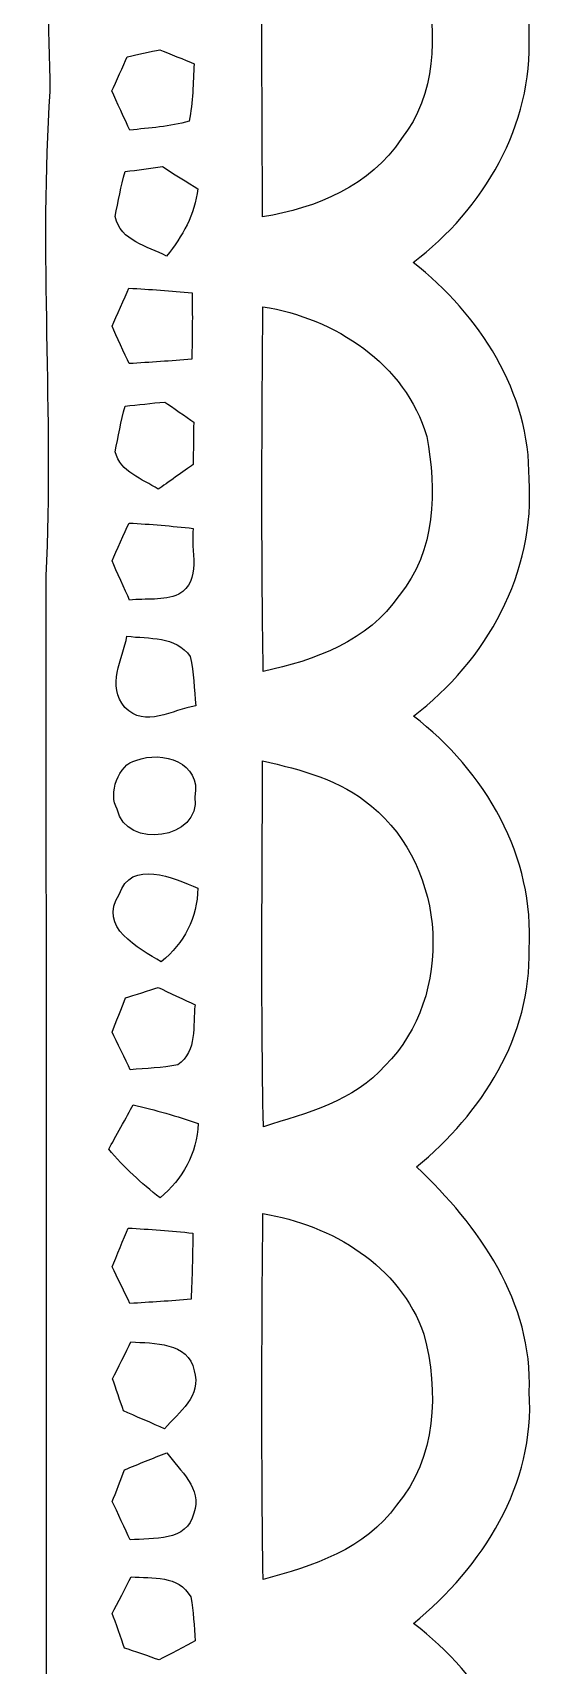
# Model space of a CAD drawing. Header units: centimetres. Extents: x -7.3 to 7.4, y -12.7 to 12.7.
# Drawn here: x 1.195 to 2.523, y -8.211 to -4.05 of the extents above; entities that cross this region are included whole.
import ezdxf

# ---------------------------------------------------------------- set-up
doc = ezdxf.new("R2010")
doc.units = ezdxf.units.CM
doc.header["$MEASUREMENT"] = 0
doc.layers.add('Camada 1', color=7, linetype='Continuous')

msp = doc.modelspace()

# ---------------------------------------------------------------- linework, layer by layer
at = {"layer": 'Camada 1', "color": 156}
for points, knots in [([(2.05246, 12.61463), (2.12302, 12.61709), (2.19604, 12.62873), (2.26625, 12.61109), (2.26625, 12.61109), (2.48284, 12.39872), (2.52341, 12.03713), (2.37313, 11.77607), (2.37313, 11.77607), (2.32163, 11.68752), (2.24508, 11.61768), (2.16992, 11.54923), (2.16992, 11.54923), (2.33856, 11.4053), (2.47297, 11.20034), (2.46133, 10.97033), (2.46133, 10.97033), (2.47614, 10.7375), (2.33927, 10.53147), (2.16923, 10.38612), (2.16923, 10.38612), (2.34492, 10.2489), (2.47332, 10.039), (2.46167, 9.80969), (2.46167, 9.80969), (2.47332, 9.57862), (2.3382, 9.37471), (2.17099, 9.2283), (2.17099, 9.2283), (2.33997, 9.09637), (2.46486, 8.89705), (2.46167, 8.67727), (2.46167, 8.67727), (2.47721, 8.44161), (2.35162, 8.21654), (2.16605, 8.07755), (2.16605, 8.07755), (2.35162, 7.93855), (2.4786, 7.71384), (2.46133, 7.47747), (2.46133, 7.47747), (2.46627, 7.25557), (2.33574, 7.05838), (2.16746, 6.92396), (2.16746, 6.92396), (2.35162, 6.77932), (2.48072, 6.55496), (2.46133, 6.31506), (2.46133, 6.31506), (2.4645, 6.09316), (2.3315, 5.89986), (2.1657, 5.76438), (2.1657, 5.76438), (2.34456, 5.62892), (2.47297, 5.41619), (2.46167, 5.18653), (2.46167, 5.18653), (2.47085, 4.95864), (2.34385, 4.74661), (2.16746, 4.6101), (2.16746, 4.6101), (2.33574, 4.47604), (2.46486, 4.27848), (2.46133, 4.05659), (2.46133, 4.05659), (2.47721, 3.82093), (2.35338, 3.59339), (2.1657, 3.45546), (2.1657, 3.45546), (2.34984, 3.31576), (2.47721, 3.0935), (2.46167, 2.85784), (2.46167, 2.85784), (2.46768, 2.63348), (2.33539, 2.43557), (2.16675, 2.29941), (2.16675, 2.29941), (2.35267, 2.15759), (2.48002, 1.93145), (2.46133, 1.69298), (2.46133, 1.69298), (2.46415, 1.47214), (2.33432, 1.27669), (2.16605, 1.14406), (2.16605, 1.14406), (2.34244, 1.00576), (2.47297, 0.79516), (2.46167, 0.56479), (2.46167, 0.56479), (2.47227, 0.33372), (2.34138, 0.12417), (2.16675, -0.01622), (2.16675, -0.01622), (2.3382, -0.14534), (2.46379, -0.34571), (2.46133, -0.56515), (2.46133, -0.56515), (2.47755, -0.80115), (2.35408, -1.03046), (2.165, -1.16699), (2.165, -1.16699), (2.34879, -1.30668), (2.47755, -1.52788), (2.46133, -1.76318), (2.46133, -1.76318), (2.46839, -1.9879), (2.33539, -2.18722), (2.16675, -2.32409), (2.16675, -2.32409), (2.35162, -2.46556), (2.48002, -2.69027), (2.46097, -2.92805), (2.46097, -2.92805), (2.46591, -3.14995), (2.33291, -3.34432), (2.16746, -3.48014), (2.16746, -3.48014), (2.34244, -3.61738), (2.47227, -3.82729), (2.46133, -4.05589), (2.46133, -4.05589), (2.4719, -4.28519), (2.34562, -4.49967), (2.16605, -4.63515), (2.16605, -4.63515), (2.33469, -4.76815), (2.4645, -4.96605), (2.46133, -5.18724), (2.46133, -5.18724), (2.4786, -5.42395), (2.35303, -5.65185), (2.16641, -5.79154), (2.16641, -5.79154), (2.34914, -5.9309), (2.47721, -6.15068), (2.46133, -6.38562), (2.46133, -6.38562), (2.46803, -6.60681), (2.34032, -6.80473), (2.17452, -6.9409), (2.17452, -6.9409), (2.33327, -7.09012), (2.4719, -7.28591), (2.46167, -7.51451), (2.46167, -7.51451), (2.47791, -7.75017), (2.34244, -7.96042), (2.16675, -8.10472), (2.16675, -8.10472), (2.34456, -8.23841), (2.47049, -8.45043), (2.46133, -8.67762), (2.46133, -8.67762), (2.47368, -8.90798), (2.34456, -9.12035), (2.16782, -9.25865), (2.16782, -9.25865), (2.33432, -9.39129), (2.46308, -9.58778), (2.46097, -9.80687), (2.46097, -9.80687), (2.47931, -10.04429), (2.35513, -10.27465), (2.16605, -10.41364), (2.16605, -10.41364), (2.34667, -10.55441), (2.47755, -10.77136), (2.46133, -11.00666), (2.46133, -11.00666), (2.46873, -11.23068), (2.33856, -11.43212), (2.16887, -11.56828), (2.16887, -11.56828), (2.33715, -11.70693), (2.46944, -11.90871), (2.46133, -12.13485), (2.46133, -12.13485), (2.47402, -12.3257), (2.3869, -12.50631), (2.26094, -12.64496), (2.26094, -12.64496), (2.20027, -12.64391), (2.14029, -12.6432), (2.08033, -12.6425), (2.08033, -12.6425), (2.06233, -12.61251), (2.0447, -12.58252), (2.02742, -12.55323), (2.02742, -12.55323), (2.08915, -12.46433), (2.16923, -12.38391), (2.20098, -12.27807), (2.20098, -12.27807), (2.22603, -12.14754), (2.2225, -12.0015), (2.13995, -11.89107), (2.13995, -11.89107), (2.0634, -11.76619), (1.9191, -11.71117), (1.78223, -11.68435), (1.78223, -11.68435), (1.7727, -11.98738), (1.7928, -12.29147), (1.77236, -12.59416), (1.77236, -12.59416), (1.75965, -12.6051), (1.73389, -12.62698), (1.7212, -12.63791), (1.7212, -12.63791), (1.56703, -12.65378), (1.41145, -12.6425), (1.25694, -12.64038), (1.25694, -12.64038), (1.1952, -12.34439), (1.25659, -12.04277), (1.22977, -11.74467), (1.22977, -11.74467), (1.24388, -11.19328), (1.21567, -10.64119), (1.23789, -10.08944), (1.23789, -10.08944), (1.24919, -9.85378), (1.22096, -9.61884), (1.22943, -9.38354), (1.22943, -9.38354), (1.24424, -9.0551), (1.24388, -8.72596), (1.22943, -8.39752), (1.22943, -8.39752), (1.22943, -7.40974), (1.22943, -6.42196), (1.22907, -5.43418), (1.22907, -5.43418), (1.24919, -5.02284), (1.21038, -4.61081), (1.2393, -4.19946), (1.2393, -4.19946), (1.23331, -3.86997), (1.21849, -3.53976), (1.24001, -3.21027), (1.24001, -3.21027), (1.23225, -2.78694), (1.21954, -2.36326), (1.23718, -1.93993), (1.23718, -1.93993), (1.21038, -1.51694), (1.25095, -1.09361), (1.22943, -0.67098), (1.22943, -0.67098), (1.22202, -0.36442), (1.25095, -0.0582), (1.22943, 0.24765), (1.22943, 0.24765), (1.25411, 0.58702), (1.21179, 0.92638), (1.23577, 1.26576), (1.23577, 1.26576), (1.25377, 1.51377), (1.22273, 1.76142), (1.23048, 2.00907), (1.23048, 2.00907), (1.25165, 2.27999), (1.21214, 2.55128), (1.23684, 2.82222), (1.23684, 2.82222), (1.22872, 3.09209), (1.22485, 3.36196), (1.23825, 3.63185), (1.23825, 3.63185), (1.20967, 4.06752), (1.25482, 4.50391), (1.22943, 4.93959), (1.22943, 4.93959), (1.22977, 5.30506), (1.22555, 5.67124), (1.23718, 6.03673), (1.23718, 6.03673), (1.20931, 6.44594), (1.25341, 6.85553), (1.22943, 7.26439), (1.22943, 7.26439), (1.22731, 7.5124), (1.22836, 7.7604), (1.23895, 8.0084), (1.23895, 8.0084), (1.22414, 8.26698), (1.2259, 8.52628), (1.23966, 8.78487), (1.23966, 8.78487), (1.22485, 9.17186), (1.22485, 9.55921), (1.24001, 9.94621), (1.24001, 9.94621), (1.22731, 10.17093), (1.22519, 10.39565), (1.23754, 10.62037), (1.23754, 10.62037), (1.22307, 10.90189), (1.23155, 11.18376), (1.22907, 11.46527), (1.22907, 11.46527), (1.25411, 11.84875), (1.20156, 12.23433), (1.24989, 12.61638), (1.24989, 12.61638), (1.29928, 12.59769), (1.34902, 12.57793), (1.39982, 12.56136), (1.39982, 12.56136), (1.4097, 12.5363), (1.42945, 12.48692), (1.43968, 12.46187), (1.43968, 12.46187), (1.49048, 12.46504), (1.54164, 12.46857), (1.59315, 12.47245), (1.59315, 12.47245), (1.59737, 12.49538), (1.60619, 12.54125), (1.61079, 12.56417), (1.61079, 12.56417), (1.66546, 12.57229), (1.71979, 12.58287), (1.77482, 12.5931), (1.77482, 12.5931), (1.77482, 12.5931), (1.77765, 12.59381), (1.77765, 12.59381), (1.77765, 12.59381), (1.78505, 12.28019), (1.77587, 11.96692), (1.78293, 11.65365), (1.78293, 11.65365), (1.89371, 11.68611), (2.01153, 11.71998), (2.09161, 11.80888), (2.09161, 11.80888), (2.25248, 11.96551), (2.25777, 12.24773), (2.10996, 12.4153), (2.10996, 12.4153), (2.05527, 12.46893), (2.04927, 12.5423), (2.05246, 12.61463)], [0, 0, 0, 0, 0.0114943, 0.0114943, 0.0114943, 0.0114943, 0.0229885, 0.0229885, 0.0229885, 0.0229885, 0.0344828, 0.0344828, 0.0344828, 0.0344828, 0.045977, 0.045977, 0.045977, 0.045977, 0.0574713, 0.0574713, 0.0574713, 0.0574713, 0.0689655, 0.0689655, 0.0689655, 0.0689655, 0.0804598, 0.0804598, 0.0804598, 0.0804598, 0.091954, 0.091954, 0.091954, 0.091954, 0.1034483, 0.1034483, 0.1034483, 0.1034483, 0.1149425, 0.1149425, 0.1149425, 0.1149425, 0.1264368, 0.1264368, 0.1264368, 0.1264368, 0.137931, 0.137931, 0.137931, 0.137931, 0.1494253, 0.1494253, 0.1494253, 0.1494253, 0.1609195, 0.1609195, 0.1609195, 0.1609195, 0.1724138, 0.1724138, 0.1724138, 0.1724138, 0.183908, 0.183908, 0.183908, 0.183908, 0.1954023, 0.1954023, 0.1954023, 0.1954023, 0.2068966, 0.2068966, 0.2068966, 0.2068966, 0.2183908, 0.2183908, 0.2183908, 0.2183908, 0.2298851, 0.2298851, 0.2298851, 0.2298851, 0.2413793, 0.2413793, 0.2413793, 0.2413793, 0.2528736, 0.2528736, 0.2528736, 0.2528736, 0.2643678, 0.2643678, 0.2643678, 0.2643678, 0.2758621, 0.2758621, 0.2758621, 0.2758621, 0.2873563, 0.2873563, 0.2873563, 0.2873563, 0.2988506, 0.2988506, 0.2988506, 0.2988506, 0.3103448, 0.3103448, 0.3103448, 0.3103448, 0.3218391, 0.3218391, 0.3218391, 0.3218391, 0.3333333, 0.3333333, 0.3333333, 0.3333333, 0.3448276, 0.3448276, 0.3448276, 0.3448276, 0.3563218, 0.3563218, 0.3563218, 0.3563218, 0.3678161, 0.3678161, 0.3678161, 0.3678161, 0.3793103, 0.3793103, 0.3793103, 0.3793103, 0.3908046, 0.3908046, 0.3908046, 0.3908046, 0.4022989, 0.4022989, 0.4022989, 0.4022989, 0.4137931, 0.4137931, 0.4137931, 0.4137931, 0.4252874, 0.4252874, 0.4252874, 0.4252874, 0.4367816, 0.4367816, 0.4367816, 0.4367816, 0.4482759, 0.4482759, 0.4482759, 0.4482759, 0.4597701, 0.4597701, 0.4597701, 0.4597701, 0.4712644, 0.4712644, 0.4712644, 0.4712644, 0.4827586, 0.4827586, 0.4827586, 0.4827586, 0.4942529, 0.4942529, 0.4942529, 0.4942529, 0.5057471, 0.5057471, 0.5057471, 0.5057471, 0.5172414, 0.5172414, 0.5172414, 0.5172414, 0.5287356, 0.5287356, 0.5287356, 0.5287356, 0.5402299, 0.5402299, 0.5402299, 0.5402299, 0.5517241, 0.5517241, 0.5517241, 0.5517241, 0.5632184, 0.5632184, 0.5632184, 0.5632184, 0.5747126, 0.5747126, 0.5747126, 0.5747126, 0.5862069, 0.5862069, 0.5862069, 0.5862069, 0.5977011, 0.5977011, 0.5977011, 0.5977011, 0.6091954, 0.6091954, 0.6091954, 0.6091954, 0.6206897, 0.6206897, 0.6206897, 0.6206897, 0.6321839, 0.6321839, 0.6321839, 0.6321839, 0.6436782, 0.6436782, 0.6436782, 0.6436782, 0.6551724, 0.6551724, 0.6551724, 0.6551724, 0.6666667, 0.6666667, 0.6666667, 0.6666667, 0.6781609, 0.6781609, 0.6781609, 0.6781609, 0.6896552, 0.6896552, 0.6896552, 0.6896552, 0.7011494, 0.7011494, 0.7011494, 0.7011494, 0.7126437, 0.7126437, 0.7126437, 0.7126437, 0.7241379, 0.7241379, 0.7241379, 0.7241379, 0.7356322, 0.7356322, 0.7356322, 0.7356322, 0.7471264, 0.7471264, 0.7471264, 0.7471264, 0.7586207, 0.7586207, 0.7586207, 0.7586207, 0.7701149, 0.7701149, 0.7701149, 0.7701149, 0.7816092, 0.7816092, 0.7816092, 0.7816092, 0.7931034, 0.7931034, 0.7931034, 0.7931034, 0.8045977, 0.8045977, 0.8045977, 0.8045977, 0.816092, 0.816092, 0.816092, 0.816092, 0.8275862, 0.8275862, 0.8275862, 0.8275862, 0.8390805, 0.8390805, 0.8390805, 0.8390805, 0.8505747, 0.8505747, 0.8505747, 0.8505747, 0.862069, 0.862069, 0.862069, 0.862069, 0.8735632, 0.8735632, 0.8735632, 0.8735632, 0.8850575, 0.8850575, 0.8850575, 0.8850575, 0.8965517, 0.8965517, 0.8965517, 0.8965517, 0.908046, 0.908046, 0.908046, 0.908046, 0.9195402, 0.9195402, 0.9195402, 0.9195402, 0.9310345, 0.9310345, 0.9310345, 0.9310345, 0.9425287, 0.9425287, 0.9425287, 0.9425287, 0.954023, 0.954023, 0.954023, 0.954023, 0.9655172, 0.9655172, 0.9655172, 0.9655172, 0.9770115, 0.9770115, 0.9770115, 0.9770115, 1, 1, 1, 1]), ([(1.78223, -3.59621), (1.78223, -3.59621), (1.78223, -3.59621), (1.78223, -3.59621), (1.78223, -3.59621), (1.77906, -3.90384), (1.77977, -4.21145), (1.78187, -4.51908), (1.78187, -4.51908), (1.91876, -4.49757), (2.05705, -4.439), (2.13606, -4.3194), (2.13606, -4.3194), (2.22532, -4.20828), (2.22496, -4.05553), (2.20027, -3.92219), (2.20027, -3.92219), (2.14488, -3.73873), (1.96778, -3.61843), (1.78223, -3.59621)], [0, 0, 0, 0, 0.1666667, 0.1666667, 0.1666667, 0.1666667, 0.3333333, 0.3333333, 0.3333333, 0.3333333, 0.5, 0.5, 0.5, 0.5, 0.6666667, 0.6666667, 0.6666667, 0.6666667, 1, 1, 1, 1]), ([(1.43651, -4.11127), (1.43651, -4.11127), (1.43651, -4.11127), (1.43651, -4.11127), (1.43651, -4.11127), (1.42662, -4.13278), (1.40723, -4.17653), (1.39734, -4.19805), (1.39734, -4.19805), (1.40864, -4.2231), (1.43157, -4.27319), (1.44285, -4.29789), (1.44285, -4.29789), (1.49331, -4.2926), (1.54515, -4.28941), (1.59456, -4.27496), (1.59456, -4.27496), (1.60408, -4.22663), (1.60479, -4.17724), (1.60689, -4.12891), (1.60689, -4.12891), (1.58503, -4.11973), (1.54128, -4.10174), (1.5194, -4.09292), (1.5194, -4.09292), (1.49859, -4.09751), (1.45732, -4.10669), (1.43651, -4.11127)], [0, 0, 0, 0, 0.125, 0.125, 0.125, 0.125, 0.25, 0.25, 0.25, 0.25, 0.375, 0.375, 0.375, 0.375, 0.5, 0.5, 0.5, 0.5, 0.625, 0.625, 0.625, 0.625, 0.75, 0.75, 0.75, 0.75, 1, 1, 1, 1]), ([(1.43087, -4.40372), (1.43087, -4.40372), (1.43087, -4.40372), (1.43087, -4.40372), (1.43087, -4.40372), (1.42098, -4.44146), (1.41286, -4.47957), (1.40582, -4.51838), (1.40582, -4.51838), (1.41922, -4.58152), (1.48802, -4.59317), (1.5367, -4.61892), (1.5367, -4.61892), (1.57797, -4.56917), (1.60867, -4.51272), (1.61642, -4.44782), (1.61642, -4.44782), (1.59385, -4.43371), (1.54939, -4.40548), (1.52681, -4.39103), (1.52681, -4.39103), (1.49472, -4.39525), (1.46261, -4.39949), (1.43087, -4.40372)], [0, 0, 0, 0, 0.1428571, 0.1428571, 0.1428571, 0.1428571, 0.2857143, 0.2857143, 0.2857143, 0.2857143, 0.4285714, 0.4285714, 0.4285714, 0.4285714, 0.5714286, 0.5714286, 0.5714286, 0.5714286, 0.7142857, 0.7142857, 0.7142857, 0.7142857, 1, 1, 1, 1]), ([(1.44073, -4.70076), (1.44073, -4.70076), (1.44073, -4.70076), (1.44073, -4.70076), (1.44073, -4.70076), (1.43016, -4.72475), (1.40828, -4.77343), (1.3977, -4.79777), (1.3977, -4.79777), (1.40864, -4.82177), (1.4305, -4.86938), (1.44144, -4.89303), (1.44144, -4.89303), (1.49472, -4.8902), (1.54763, -4.88631), (1.6009, -4.88173), (1.6009, -4.88173), (1.60267, -4.82528), (1.60301, -4.76919), (1.60197, -4.71311), (1.60197, -4.71311), (1.54834, -4.70782), (1.49436, -4.70358), (1.44073, -4.70076)], [0, 0, 0, 0, 0.1428571, 0.1428571, 0.1428571, 0.1428571, 0.2857143, 0.2857143, 0.2857143, 0.2857143, 0.4285714, 0.4285714, 0.4285714, 0.4285714, 0.5714286, 0.5714286, 0.5714286, 0.5714286, 0.7142857, 0.7142857, 0.7142857, 0.7142857, 1, 1, 1, 1]), ([(1.78257, -4.74802), (1.78257, -4.74802), (1.78257, -4.74802), (1.78257, -4.74802), (1.78257, -4.74802), (1.77977, -5.05777), (1.77835, -5.36787), (1.78328, -5.6776), (1.78328, -5.6776), (1.91416, -5.65009), (2.05139, -5.6), (2.12972, -5.48428), (2.12972, -5.48428), (2.22391, -5.37209), (2.22637, -5.21511), (2.20027, -5.07858), (2.20027, -5.07858), (2.14558, -4.89303), (1.96603, -4.77731), (1.78257, -4.74802)], [0, 0, 0, 0, 0.1666667, 0.1666667, 0.1666667, 0.1666667, 0.3333333, 0.3333333, 0.3333333, 0.3333333, 0.5, 0.5, 0.5, 0.5, 0.6666667, 0.6666667, 0.6666667, 0.6666667, 1, 1, 1, 1]), ([(1.43087, -5.00167), (1.43087, -5.00167), (1.43087, -5.00167), (1.43087, -5.00167), (1.43087, -5.00167), (1.42098, -5.04013), (1.41286, -5.07894), (1.40582, -5.11844), (1.40582, -5.11844), (1.41922, -5.16995), (1.4753, -5.18653), (1.51518, -5.21334), (1.51518, -5.21334), (1.5374, -5.19782), (1.58221, -5.16643), (1.60443, -5.15055), (1.60443, -5.15055), (1.60513, -5.11422), (1.60548, -5.07824), (1.60619, -5.0426), (1.60619, -5.0426), (1.58784, -5.02954), (1.55081, -5.00379), (1.53212, -4.99109), (1.53212, -4.99109), (1.49825, -4.99426), (1.46437, -4.99779), (1.43087, -5.00167)], [0, 0, 0, 0, 0.125, 0.125, 0.125, 0.125, 0.25, 0.25, 0.25, 0.25, 0.375, 0.375, 0.375, 0.375, 0.5, 0.5, 0.5, 0.5, 0.625, 0.625, 0.625, 0.625, 0.75, 0.75, 0.75, 0.75, 1, 1, 1, 1]), ([(1.4411, -5.29943), (1.4411, -5.29943), (1.4411, -5.29943), (1.4411, -5.29943), (1.4411, -5.29943), (1.43016, -5.32341), (1.40828, -5.37174), (1.3977, -5.39574), (1.3977, -5.39574), (1.40864, -5.42079), (1.43121, -5.47088), (1.44251, -5.49592), (1.44251, -5.49592), (1.48378, -5.49098), (1.52858, -5.49875), (1.56774, -5.48111), (1.56774, -5.48111), (1.62806, -5.44724), (1.59702, -5.36857), (1.60479, -5.31318), (1.60479, -5.31318), (1.5501, -5.30718), (1.49542, -5.3026), (1.4411, -5.29943)], [0, 0, 0, 0, 0.1428571, 0.1428571, 0.1428571, 0.1428571, 0.2857143, 0.2857143, 0.2857143, 0.2857143, 0.4285714, 0.4285714, 0.4285714, 0.4285714, 0.5714286, 0.5714286, 0.5714286, 0.5714286, 0.7142857, 0.7142857, 0.7142857, 0.7142857, 1, 1, 1, 1]), ([(1.4305, -5.76932), (1.4305, -5.76932), (1.4305, -5.76932), (1.4305, -5.76932), (1.4305, -5.76932), (1.48166, -5.82329), (1.55187, -5.77497), (1.61113, -5.76545), (1.61113, -5.76545), (1.60725, -5.72311), (1.60655, -5.68077), (1.59737, -5.63986), (1.59737, -5.63986), (1.55999, -5.58587), (1.49189, -5.59576), (1.43581, -5.58765), (1.43581, -5.58765), (1.42521, -5.64727), (1.38253, -5.71429), (1.4305, -5.76932)], [0, 0, 0, 0, 0.1666667, 0.1666667, 0.1666667, 0.1666667, 0.3333333, 0.3333333, 0.3333333, 0.3333333, 0.5, 0.5, 0.5, 0.5, 0.6666667, 0.6666667, 0.6666667, 0.6666667, 1, 1, 1, 1]), ([(1.45873, -5.90444), (1.45873, -5.90444), (1.45873, -5.90444), (1.45873, -5.90444), (1.45873, -5.90444), (1.41464, -5.91397), (1.3864, -5.99052), (1.41111, -6.02896), (1.41111, -6.02896), (1.43262, -6.13304), (1.62701, -6.10622), (1.60867, -5.99722), (1.60867, -5.99722), (1.62701, -5.90973), (1.5261, -5.87869), (1.45873, -5.90444)], [0, 0, 0, 0, 0.2, 0.2, 0.2, 0.2, 0.4, 0.4, 0.4, 0.4, 0.6, 0.6, 0.6, 0.6, 1, 1, 1, 1]), ([(1.78364, -6.83823), (1.78364, -6.83823), (1.78364, -6.83823), (1.78364, -6.83823), (1.78364, -6.83823), (1.89406, -6.80402), (2.01507, -6.77262), (2.09479, -6.68231), (2.09479, -6.68231), (2.27083, -6.50451), (2.25283, -6.17926), (2.05951, -6.02121), (2.05951, -6.02121), (1.9812, -5.95383), (1.87959, -5.92842), (1.78187, -5.90549), (1.78187, -5.90549), (1.78047, -6.21629), (1.77765, -6.52709), (1.78364, -6.83823)], [0, 0, 0, 0, 0.1666667, 0.1666667, 0.1666667, 0.1666667, 0.3333333, 0.3333333, 0.3333333, 0.3333333, 0.5, 0.5, 0.5, 0.5, 0.6666667, 0.6666667, 0.6666667, 0.6666667, 1, 1, 1, 1]), ([(1.41605, -6.24662), (1.41605, -6.24662), (1.41605, -6.24662), (1.41605, -6.24662), (1.41605, -6.24662), (1.35995, -6.32953), (1.46649, -6.38315), (1.5233, -6.41809), (1.5233, -6.41809), (1.58184, -6.37046), (1.615, -6.30555), (1.61678, -6.23005), (1.61678, -6.23005), (1.55504, -6.20501), (1.44533, -6.15421), (1.41605, -6.24662)], [0, 0, 0, 0, 0.2, 0.2, 0.2, 0.2, 0.4, 0.4, 0.4, 0.4, 0.6, 0.6, 0.6, 0.6, 1, 1, 1, 1]), ([(1.43228, -6.51016), (1.43228, -6.51016), (1.43228, -6.51016), (1.43228, -6.51016), (1.43228, -6.51016), (1.4238, -6.53204), (1.40652, -6.57506), (1.3977, -6.59694), (1.3977, -6.59694), (1.40935, -6.62094), (1.43262, -6.66891), (1.44426, -6.6929), (1.44426, -6.6929), (1.48449, -6.68937), (1.52541, -6.68867), (1.56527, -6.6809), (1.56527, -6.6809), (1.61642, -6.64491), (1.60301, -6.58071), (1.60937, -6.52744), (1.60937, -6.52744), (1.58574, -6.51651), (1.53882, -6.49427), (1.51553, -6.48334), (1.51553, -6.48334), (1.49472, -6.49005), (1.45308, -6.50346), (1.43228, -6.51016)], [0, 0, 0, 0, 0.125, 0.125, 0.125, 0.125, 0.25, 0.25, 0.25, 0.25, 0.375, 0.375, 0.375, 0.375, 0.5, 0.5, 0.5, 0.5, 0.625, 0.625, 0.625, 0.625, 0.75, 0.75, 0.75, 0.75, 1, 1, 1, 1]), ([(1.38923, -6.89575), (1.38923, -6.89575), (1.38923, -6.89575), (1.38923, -6.89575), (1.38923, -6.89575), (1.42804, -6.9416), (1.4725, -6.98217), (1.52047, -7.01993), (1.52047, -7.01993), (1.57833, -6.97089), (1.61395, -6.90633), (1.61783, -6.83012), (1.61783, -6.83012), (1.56316, -6.81143), (1.50777, -6.7952), (1.45167, -6.78285), (1.45167, -6.78285), (1.43615, -6.81107), (1.40475, -6.86752), (1.38923, -6.89575)], [0, 0, 0, 0, 0.1666667, 0.1666667, 0.1666667, 0.1666667, 0.3333333, 0.3333333, 0.3333333, 0.3333333, 0.5, 0.5, 0.5, 0.5, 0.6666667, 0.6666667, 0.6666667, 0.6666667, 1, 1, 1, 1]), ([(1.78293, -7.99253), (1.78293, -7.99253), (1.78293, -7.99253), (1.78293, -7.99253), (1.78293, -7.99253), (1.90923, -7.9583), (2.0447, -7.91527), (2.12336, -7.80308), (2.12336, -7.80308), (2.22496, -7.68419), (2.23166, -7.5124), (2.19321, -7.3674), (2.19321, -7.3674), (2.13184, -7.19101), (1.95896, -7.08942), (1.78257, -7.05979), (1.78257, -7.05979), (1.7794, -7.37059), (1.7787, -7.68173), (1.78293, -7.99253)], [0, 0, 0, 0, 0.1666667, 0.1666667, 0.1666667, 0.1666667, 0.3333333, 0.3333333, 0.3333333, 0.3333333, 0.5, 0.5, 0.5, 0.5, 0.6666667, 0.6666667, 0.6666667, 0.6666667, 1, 1, 1, 1]), ([(1.43862, -7.09682), (1.43862, -7.09682), (1.43862, -7.09682), (1.43862, -7.09682), (1.43862, -7.09682), (1.4284, -7.12152), (1.40828, -7.17091), (1.39805, -7.19561), (1.39805, -7.19561), (1.40935, -7.21888), (1.43191, -7.26546), (1.44322, -7.28873), (1.44322, -7.28873), (1.49506, -7.28591), (1.54727, -7.28239), (1.59948, -7.27816), (1.59948, -7.27816), (1.60197, -7.22171), (1.60338, -7.16562), (1.60372, -7.10952), (1.60372, -7.10952), (1.54869, -7.10388), (1.49331, -7.0993), (1.43862, -7.09682)], [0, 0, 0, 0, 0.1428571, 0.1428571, 0.1428571, 0.1428571, 0.2857143, 0.2857143, 0.2857143, 0.2857143, 0.4285714, 0.4285714, 0.4285714, 0.4285714, 0.5714286, 0.5714286, 0.5714286, 0.5714286, 0.7142857, 0.7142857, 0.7142857, 0.7142857, 1, 1, 1, 1]), ([(1.44604, -7.38645), (1.44604, -7.38645), (1.44604, -7.38645), (1.44604, -7.38645), (1.44604, -7.38645), (1.4344, -7.41009), (1.41076, -7.45737), (1.39912, -7.481), (1.39912, -7.481), (1.40616, -7.50147), (1.41993, -7.54238), (1.42699, -7.56284), (1.42699, -7.56284), (1.45308, -7.57414), (1.50566, -7.5967), (1.53175, -7.60801), (1.53175, -7.60801), (1.5681, -7.56603), (1.62772, -7.52403), (1.60689, -7.46019), (1.60689, -7.46019), (1.59278, -7.38645), (1.50388, -7.39104), (1.44604, -7.38645)], [0, 0, 0, 0, 0.1428571, 0.1428571, 0.1428571, 0.1428571, 0.2857143, 0.2857143, 0.2857143, 0.2857143, 0.4285714, 0.4285714, 0.4285714, 0.4285714, 0.5714286, 0.5714286, 0.5714286, 0.5714286, 0.7142857, 0.7142857, 0.7142857, 0.7142857, 1, 1, 1, 1]), ([(1.42945, -7.71277), (1.42945, -7.71277), (1.42945, -7.71277), (1.42945, -7.71277), (1.42945, -7.71277), (1.42168, -7.73289), (1.40616, -7.77346), (1.39841, -7.79392), (1.39841, -7.79392), (1.4097, -7.81826), (1.43262, -7.86694), (1.44392, -7.89128), (1.44392, -7.89128), (1.50176, -7.8867), (1.58962, -7.89693), (1.60619, -7.82355), (1.60619, -7.82355), (1.62913, -7.75935), (1.5702, -7.7156), (1.53775, -7.66974), (1.53775, -7.66974), (1.50142, -7.68349), (1.46543, -7.69796), (1.42945, -7.71277)], [0, 0, 0, 0, 0.1428571, 0.1428571, 0.1428571, 0.1428571, 0.2857143, 0.2857143, 0.2857143, 0.2857143, 0.4285714, 0.4285714, 0.4285714, 0.4285714, 0.5714286, 0.5714286, 0.5714286, 0.5714286, 0.7142857, 0.7142857, 0.7142857, 0.7142857, 1, 1, 1, 1]), ([(1.44638, -7.98547), (1.44638, -7.98547), (1.44638, -7.98547), (1.44638, -7.98547), (1.44638, -7.98547), (1.4344, -8.00876), (1.4104, -8.05568), (1.39841, -8.07895), (1.39841, -8.07895), (1.40616, -8.10083), (1.42168, -8.14492), (1.42945, -8.16715), (1.42945, -8.16715), (1.45167, -8.17457), (1.49577, -8.18973), (1.51799, -8.1975), (1.51799, -8.1975), (1.54094, -8.18549), (1.58715, -8.16115), (1.61008, -8.14916), (1.61008, -8.14916), (1.60689, -8.11142), (1.60584, -8.07366), (1.59843, -8.03697), (1.59843, -8.03697), (1.56739, -7.97947), (1.50071, -7.99076), (1.44638, -7.98547)], [0, 0, 0, 0, 0.125, 0.125, 0.125, 0.125, 0.25, 0.25, 0.25, 0.25, 0.375, 0.375, 0.375, 0.375, 0.5, 0.5, 0.5, 0.5, 0.625, 0.625, 0.625, 0.625, 0.75, 0.75, 0.75, 0.75, 1, 1, 1, 1])]:
    msp.add_open_spline(points, degree=3, knots=knots, dxfattribs=at)

doc.saveas('drawing.dxf')
